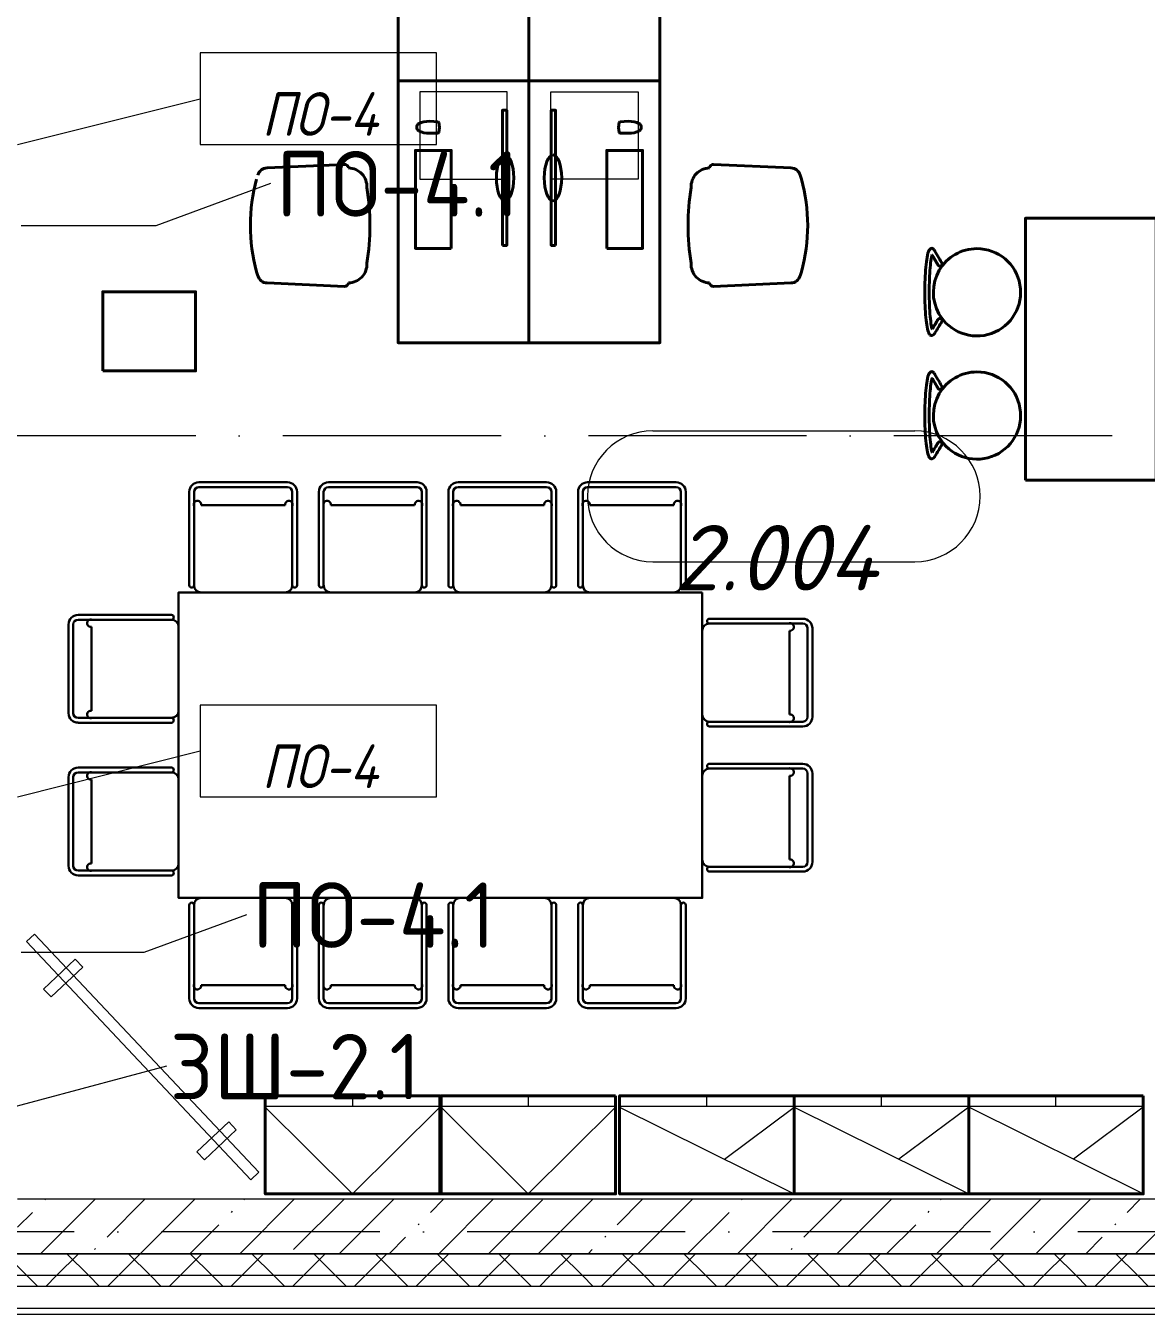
# Model space of a CAD drawing. Header units: millimetres. Extents: x -6467 to 105918, y -7090 to 92481.
# Drawn here: x -1912 to 3224, y 54904 to 60810 of the extents above; entities that cross this region are included whole.
import ezdxf

# ---------------------------------------------------------------- set-up
doc = ezdxf.new("R2010")
doc.units = ezdxf.units.MM
doc.linetypes.add('50_200_ШТРИХ_1Т_ш5_п1_п1_', pattern=[1400, 1000, -200, 0, -200])
doc.linetypes.add('IMPORT-ACAD_ISO02W100', pattern=[3000, 2400, -600])
for name, color, linetype, lineweight, true_color in [('A-AREA-IDEN-1', 7, 'Continuous', 9, 0xaaaaaa), ('мебель 2 этаж-1', 7, 'Continuous', 40, 0xaaaaaa), ('Оси-3', 7, '50_200_ШТРИХ_1Т_ш5_п1_п1_', 9, 0xaaaaaa), ('ТХ_детализация-1', 7, 'IMPORT-ACAD_ISO02W100', 20, 0xaaaaaa), ('ТХ_функционал-2', 7, 'Continuous', 40, 0xaaaaaa), ('ТХ_функционал-4', 7, 'Continuous', 20, 0xaaaaaa), ('ТХ_функционал-9', 7, 'Continuous', 30, 0xaaaaaa)]:
    doc.layers.add(name, color=color, linetype=linetype, lineweight=lineweight, true_color=true_color)
for name, color, linetype, lineweight in [('A-FLOR-IDEN', 7, 'Continuous', 9), ('A-WALL', 7, 'Continuous', 5), ('A-WALL-FNSH-1', 7, 'Continuous', 5), ('A-WALL-IDEN', 7, 'Continuous', 9)]:
    doc.layers.add(name, color=color, linetype=linetype, lineweight=lineweight)
doc.styles.add('GOST Common', font='GOST_Common.ttf', dxfattribs={"height": 300})
doc.styles.add('GOST Common_I', font='GOST_Common Italic.ttf', dxfattribs={"width": 0.9, "height": 200})
doc.styles.add('ISOCPEUR_I', font='isocpeui.ttf', dxfattribs={"height": 300})
pattern_1 = [(45, (0, 0), (-141.42136, 141.42136), []), (135, (0, 0), (-141.42136, -141.42136), [])]

# ---------------------------------------------------------------- blocks, each defined once
blk = doc.blocks.new('мебель 2 этаж-28800768-АИ_План этажа Радиаторы_2')
at = {"layer": 'ТХ_детализация-1', "flags": 128}
for points in [[(2558.2, 61822.7), (2558.2, 62222.7), (2158.2, 62222.7), (2158.2, 61822.7)], [(2758.2, 61822.7), (2758.2, 62222.7), (3158.2, 62222.7), (3158.2, 61822.7)]]:
    blk.add_lwpolyline(points, close=True, dxfattribs=at)
at = {"layer": 'ТХ_функционал-2'}
for p, q in [((2241.4, 62085.6), (2202.5, 62087.3)), ((3075, 62085.6), (3114, 62087.3)), ((2240.9, 62033.3), (2202, 62032.3)), ((3075.5, 62033.3), (3114.5, 62032.3)), ((1457.4, 61874), (1812.6, 61889.8)), ((3859.1, 61874), (3503.9, 61889.8)), ((3906.5, 61822.5), (3901, 61841.2)), ((1415.5, 61379.1), (1409.9, 61397.8)), ((3901, 61379.1), (3906.5, 61397.8)), ((1812.6, 61330.5), (1457.4, 61346.3)), ((3503.9, 61330.5), (3859.1, 61346.3))]:
    blk.add_line(p, q, dxfattribs=at)
at = {"layer": 'ТХ_функционал-2', "flags": 128}
for points in [[(2658.2, 62272.7), (2658.2, 63472.7), (3258.2, 63472.7), (3258.2, 62272.7), (2658.2, 62272.7), (2658.2, 63472.7), (2058.2, 63472.7), (2058.2, 62272.7)], [(2658.2, 61072.7), (2658.2, 62272.7), (3258.2, 62272.7), (3258.2, 61072.7), (2658.2, 61072.7), (2658.2, 62272.7), (2058.2, 62272.7), (2058.2, 61072.7)], [(2536.5, 61518.2), (2536.5, 62138.2), (2556.5, 62138.2), (2556.5, 61518.2)], [(2780, 61518.2), (2780, 62138.2), (2760, 62138.2), (2760, 61518.2)], [(2301.8, 61505), (2301.8, 61954), (2137.8, 61954), (2137.8, 61505)], [(3014.6, 61505), (3014.6, 61954), (3178.6, 61954), (3178.6, 61505)], [(4933.5, 60442.7), (4933.5, 61642.7), (5533.5, 61642.7), (5533.5, 60442.7)], [(704.1, 60943.2), (1130.1, 60943.2), (1130.1, 61306.2), (704.1, 61306.2)], [(2249, 57620.9), (1449, 57620.9), (1449, 57170.9), (2249, 57170.9)], [(3054.9, 57620.9), (2254.9, 57620.9), (2254.9, 57170.9), (3054.9, 57170.9)], [(3873.7, 57620.9), (3073.7, 57620.9), (3073.7, 57170.9), (3873.7, 57170.9)], [(5473.7, 57620.9), (5473.7, 57170.9), (4673.7, 57170.9), (4673.7, 57620.9), (3873.7, 57620.9), (3873.7, 57170.9), (4673.7, 57170.9), (4673.7, 57620.9)]]:
    blk.add_lwpolyline(points, close=True, dxfattribs=at)
for points in [[(2245, 62081.4), (2247.5, 62059.4), (2244.6, 62037.4)], [(3071.5, 62081.4), (3069, 62059.4), (3071.9, 62037.4)]]:
    blk.add_lwpolyline(points, dxfattribs=at)
at = {"layer": 'ТХ_функционал-2'}
for centre, radius, start, end in [((2160.8, 62061.4), 17.3, 119.19774, 183.37354), ((2198, 61987.1), 100.3, 87.43561, 117.04247), ((2240.1, 62080.8), 4.91, 6.40413, 74.32275), ((3076.4, 62080.8), 4.91, 105.67725, 173.59587), ((3118.5, 61987.1), 100.3, 62.95753, 92.56439), ((3155.6, 62061.4), 17.3, 356.62646, 60.80226), ((2160.8, 62059), 17.3, 175.56194, 239.73774), ((2199.4, 62132.6), 100.3, 241.893, 271.49987), ((2239.7, 62038.1), 4.91, 284.61272, 352.53134), ((3076.8, 62038.1), 4.91, 187.46866, 255.38728), ((3117.1, 62132.6), 100.3, 268.50013, 298.107), ((3155.7, 62059), 17.3, 300.26226, 4.43806), ((1459.4, 61828.2), 45.8, 92.54039, 163.58008), ((1813.2, 61872.2), 17.6, 4.74343, 91.82916), ((1828.9, 61787.3), 86.4, 357.53779, 88.73598), ((3487.6, 61787.3), 86.4, 91.26402, 182.46221), ((3503.3, 61872.2), 17.6, 88.17084, 175.25657), ((3857, 61828.2), 45.8, 16.41992, 87.45961), ((2174.2, 61610.1), 793.2, 164.47479, 195.52521), ((823.4, 61610), 1105.5, 350.96857, 9.03143), ((4493, 61610), 1105.5, 170.96857, 189.03143), ((3142.3, 61610.1), 793.2, 344.47479, 15.52521), ((4711.5, 61303.7), 200, 90, 209.43682), ((4711.5, 61303.7), 200, 209.42854, 90), ((1828.9, 61432.8), 86.4, 271.26402, 2.46221), ((3487.6, 61432.8), 86.4, 177.53779, 268.73598), ((1459.4, 61392.1), 45.8, 196.41992, 267.45961), ((3857, 61392.1), 45.8, 272.54039, 343.58008), ((1813.2, 61348.1), 17.6, 268.17084, 355.25657), ((3503.3, 61348.1), 17.6, 184.74343, 271.82916), ((4711.5, 60738.7), 200, 90, 209.43682), ((4711.5, 60738.7), 200, 209.42854, 90)]:
    blk.add_arc(centre, radius, start, end, dxfattribs=at)
for centre in [(2548.5, 61828.2), (2768, 61828.2)]:
    blk.add_ellipse(centre, major_axis=(0, 105.3), ratio=0.379984, dxfattribs=at)
for points, knots in [([(4495.6, 61109.3), (4493.5, 61111.5), (4492.2, 61113.8), (4487.6, 61123.2), (4485.3, 61132.5), (4480.8, 61156.6), (4478.9, 61171.1), (4475.8, 61204), (4474.6, 61222.3), (4473, 61261.2), (4472.5, 61281.7), (4472.5, 61322.7), (4472.8, 61343.3), (4474.4, 61382.7), (4475.5, 61401.5), (4478.6, 61435.7), (4480.5, 61451), (4485.4, 61478.4), (4487.9, 61488.8), (4494, 61498.6), (4495.6, 61500.8), (4498.3, 61502.6)], [6.918962, 6.918962, 6.918962, 6.918962, 7.043005, 7.043005, 7.381789, 7.381789, 7.707259, 7.707259, 8.029905, 8.029905, 8.351927, 8.351927, 8.674467, 8.674467, 8.999563, 8.999563, 9.337266, 9.337266, 9.740672, 9.740672, 9.856466, 9.856466, 9.856466, 9.856466]), ([(4514, 61500.2), (4514, 61500.2), (4514, 61500.2), (4514, 61500.1), (4514.2, 61499.8), (4514.4, 61499.5), (4514.6, 61499.2)], [9.936511, 9.936511, 9.936511, 9.936511, 10.936511, 10.936511, 10.936511, 11.936511, 11.936511, 11.936511, 11.936511]), ([(4505.8, 61475.2), (4505.3, 61473.7), (4504.9, 61472.1), (4502.6, 61462.1), (4500.8, 61451.2), (4497.6, 61424.8), (4496.2, 61408.8), (4494, 61373.8), (4493.2, 61354.6), (4492.4, 61315.2), (4492.4, 61295), (4493.2, 61255.5), (4493.9, 61236.3), (4496.2, 61200.8), (4497.6, 61184.7), (4501, 61157.2), (4502.9, 61145.9), (4505.2, 61136.4), (4505.5, 61135.4), (4505.8, 61134.4)], [17.116907, 17.116907, 17.116907, 17.116907, 17.180246, 17.180246, 17.472715, 17.472715, 17.784576, 17.784576, 18.101145, 18.101145, 18.418993, 18.418993, 18.736847, 18.736847, 19.05343, 19.05343, 19.365209, 19.365209, 19.406175, 19.406175, 19.406175, 19.406175]), ([(4514.6, 61110.5), (4514.4, 61110.1), (4514.2, 61109.8), (4514, 61109.5), (4514, 61109.5), (4514, 61109.5), (4514, 61109.4)], [4.794918, 4.794918, 4.794918, 4.794918, 5.794918, 5.794918, 5.794918, 6.794918, 6.794918, 6.794918, 6.794918]), ([(4495.6, 60544.3), (4493.5, 60546.5), (4492.2, 60548.8), (4487.6, 60558.2), (4485.3, 60567.5), (4480.8, 60591.6), (4478.9, 60606.1), (4475.8, 60639), (4474.6, 60657.3), (4473, 60696.2), (4472.5, 60716.7), (4472.5, 60757.7), (4472.8, 60778.3), (4474.4, 60817.7), (4475.5, 60836.5), (4478.6, 60870.7), (4480.5, 60886), (4485.4, 60913.4), (4487.9, 60923.8), (4494, 60933.6), (4495.6, 60935.8), (4498.3, 60937.6)], [6.918962, 6.918962, 6.918962, 6.918962, 7.043005, 7.043005, 7.381789, 7.381789, 7.707259, 7.707259, 8.029905, 8.029905, 8.351927, 8.351927, 8.674467, 8.674467, 8.999563, 8.999563, 9.337266, 9.337266, 9.740672, 9.740672, 9.856466, 9.856466, 9.856466, 9.856466]), ([(4505.8, 60910.2), (4505.3, 60908.7), (4504.9, 60907.1), (4502.6, 60897.1), (4500.8, 60886.2), (4497.6, 60859.8), (4496.2, 60843.8), (4494, 60808.8), (4493.2, 60789.6), (4492.4, 60750.2), (4492.4, 60730), (4493.2, 60690.5), (4493.9, 60671.3), (4496.2, 60635.8), (4497.6, 60619.7), (4501, 60592.2), (4502.9, 60580.9), (4505.2, 60571.4), (4505.5, 60570.4), (4505.8, 60569.4)], [17.116907, 17.116907, 17.116907, 17.116907, 17.180246, 17.180246, 17.472715, 17.472715, 17.784576, 17.784576, 18.101145, 18.101145, 18.418993, 18.418993, 18.736847, 18.736847, 19.05343, 19.05343, 19.365209, 19.365209, 19.406175, 19.406175, 19.406175, 19.406175]), ([(4514, 60935.2), (4514, 60935.2), (4514, 60935.2), (4514, 60935.1), (4514.2, 60934.8), (4514.4, 60934.5), (4514.6, 60934.2)], [9.936511, 9.936511, 9.936511, 9.936511, 10.936511, 10.936511, 10.936511, 11.936511, 11.936511, 11.936511, 11.936511]), ([(4514.6, 60545.5), (4514.4, 60545.1), (4514.2, 60544.8), (4514, 60544.5), (4514, 60544.5), (4514, 60544.5), (4514, 60544.4)], [4.794918, 4.794918, 4.794918, 4.794918, 5.794918, 5.794918, 5.794918, 6.794918, 6.794918, 6.794918, 6.794918])]:
    blk.add_open_spline(points, degree=3, knots=knots, dxfattribs=at)
for points in [[(4498.3, 61502.6), (4500.2, 61503.8), (4506.8, 61509.3), (4514, 61500.2)], [(4514.6, 61499.2), (4526.2, 61479.4), (4537.8, 61459.6), (4549.4, 61439.9)], [(4505.8, 61134.4), (4514.8, 61149.2), (4523.7, 61163.9), (4532.7, 61178.7)], [(4547.3, 61164.1), (4536.4, 61146.2), (4525.5, 61128.3), (4514.6, 61110.5)], [(4549.2, 61167.3), (4548.6, 61166.2), (4547.9, 61165.2), (4547.3, 61164.1)], [(4514, 61109.4), (4502.6, 61102.1), (4497.8, 61107.1), (4495.6, 61109.3)], [(4498.3, 60937.6), (4500.2, 60938.8), (4506.8, 60944.3), (4514, 60935.2)], [(4514.6, 60934.2), (4526.2, 60914.4), (4537.8, 60894.6), (4549.4, 60874.9)], [(4505.8, 60569.4), (4514.8, 60584.2), (4523.7, 60598.9), (4532.7, 60613.7)], [(4547.3, 60599.1), (4536.4, 60581.2), (4525.5, 60563.3), (4514.6, 60545.5)], [(4549.2, 60602.3), (4548.6, 60601.2), (4547.9, 60600.2), (4547.3, 60599.1)], [(4514, 60544.4), (4502.6, 60537.1), (4497.8, 60542.1), (4495.6, 60544.3)]]:
    blk.add_open_spline(points, degree=3, dxfattribs=at)
for points, weights in [([(4533.4, 61427.8), (4524.2, 61443.6), (4515, 61459.4), (4505.8, 61475.2)], [0.955306910672, 1, 1, 1]), ([(4532.7, 61178.7), (4533.2, 61179.5), (4533.8, 61180.2), (4534.6, 61180.8)], [1, 0.989333865897, 0.985761250005, 0.989282152323]), ([(4534.6, 61180.8), (4538.6, 61184.7), (4544.2, 61184.8), (4548.3, 61181)], [1, 0.817609909274, 0.817609909274, 1]), ([(4548.3, 61181), (4552.4, 61177.2), (4552.8, 61171.6), (4549.2, 61167.3)], [1, 0.817609909274, 0.817609909274, 1]), ([(4533.4, 60862.8), (4524.2, 60878.6), (4515, 60894.4), (4505.8, 60910.2)], [0.955306910672, 1, 1, 1]), ([(4532.7, 60613.7), (4533.2, 60614.5), (4533.8, 60615.2), (4534.6, 60615.8)], [1, 0.989333865897, 0.985761250005, 0.989282152323]), ([(4534.6, 60615.8), (4538.6, 60619.7), (4544.2, 60619.8), (4548.3, 60616)], [1, 0.817609909274, 0.817609909274, 1]), ([(4548.3, 60616), (4552.4, 60612.2), (4552.8, 60606.6), (4549.2, 60602.3)], [1, 0.817609909274, 0.817609909274, 1])]:
    blk.add_rational_spline(points, weights, degree=3, dxfattribs=at)
for points in [[(4549.4, 61439.9), (4551.8, 61436.7), (4552.2, 61432.8), (4550.5, 61429.2), (4548.7, 61425.7), (4545.3, 61423.6), (4541.4, 61423.7), (4538.2, 61423.7), (4535.3, 61425.2), (4533.4, 61427.8)], [(4549.4, 60874.9), (4551.8, 60871.7), (4552.2, 60867.8), (4550.5, 60864.2), (4548.7, 60860.7), (4545.3, 60858.6), (4541.4, 60858.7), (4538.2, 60858.7), (4535.3, 60860.2), (4533.4, 60862.8)]]:
    blk.add_rational_spline(points, [1, 0.897096520002, 0.897096520002, 1, 0.897096520002, 0.897096520002, 1, 0.915167775567, 0.900270079125, 0.955306910672], degree=3, knots=[12.936511, 12.936511, 12.936511, 12.936511, 14.06256, 14.06256, 14.06256, 15.188608, 15.188608, 15.188608, 16.116907, 16.116907, 16.116907, 16.116907], dxfattribs=at)
at = {"layer": 'ТХ_функционал-4'}
for p, q in [((1471.1, 61874.6), (1812.6, 61889.8)), ((3845.3, 61874.6), (3503.9, 61889.8)), ((1471.1, 61345.7), (1812.6, 61330.5)), ((3845.3, 61345.7), (3503.9, 61330.5)), ((1849, 57620.9), (1849, 57570.9)), ((2654.9, 57620.9), (2654.9, 57570.9)), ((3473.7, 57570.9), (3473.7, 57620.9)), ((4273.7, 57570.9), (4273.7, 57620.9)), ((5073.7, 57570.9), (5073.7, 57620.9)), ((2249, 57570.9), (1449, 57570.9)), ((3054.9, 57570.9), (2254.9, 57570.9)), ((3073.7, 57568.9), (3873.7, 57170.9)), ((5473.7, 57568.9), (5153.7, 57330.2))]:
    blk.add_line(p, q, dxfattribs=at)
at = {"layer": 'ТХ_функционал-4', "flags": 128}
for points in [[(354.8, 58327.7), (391.2, 58362), (1419.6, 57270.1), (1383.2, 57235.8)], [(433.1, 58109.9), (578.7, 58247.1), (612.9, 58210.7), (467.3, 58073.5)], [(1170.6, 57326.9), (1316.2, 57464.1), (1281.9, 57500.5), (1136.3, 57363.3)]]:
    blk.add_lwpolyline(points, close=True, dxfattribs=at)
for points in [[(2249, 57568.9), (1849, 57170.9), (1449, 57568.9)], [(3054.9, 57568.9), (2654.9, 57170.9), (2254.9, 57568.9)], [(5473.7, 57570.9), (4673.7, 57570.9), (3873.7, 57570.9), (3073.7, 57570.9)], [(3553.7, 57330.2), (3873.7, 57568.9), (4673.7, 57170.9)], [(5473.7, 57170.9), (4673.7, 57568.9), (4353.7, 57330.2)]]:
    blk.add_lwpolyline(points, dxfattribs=at)
at = {"layer": 'ТХ_функционал-9'}
for p, q in [((1551.2, 60432.7), (1145.1, 60432.7)), ((2145.1, 60432.7), (1739, 60432.7)), ((2332.9, 60432.7), (2739, 60432.7)), ((2926.8, 60432.7), (3332.9, 60432.7)), ((1101.2, 60388.8), (1101.2, 59960.7)), ((1551.2, 60410.7), (1145.1, 60410.7)), ((1595.1, 59960.7), (1595.1, 60388.8)), ((1695.1, 60388.8), (1695.1, 59960.7)), ((2145.1, 60410.7), (1739, 60410.7)), ((2189, 59960.7), (2189, 60388.8)), ((2289, 59960.7), (2289, 60388.8)), ((2332.9, 60410.7), (2739, 60410.7)), ((2782.9, 60388.8), (2782.9, 59960.7)), ((2882.9, 59960.7), (2882.9, 60388.8)), ((2926.8, 60410.7), (3332.9, 60410.7)), ((3376.8, 60388.8), (3376.8, 59960.7)), ((1540.2, 60327.8), (1156, 60327.8)), ((2134.1, 60327.8), (1750, 60327.8)), ((2343.9, 60327.8), (2728, 60327.8)), ((2937.8, 60327.8), (3321.9, 60327.8)), ((1156, 59927.8), (1540.2, 59927.8)), ((1750, 59927.8), (2134.1, 59927.8)), ((2728, 59927.8), (2343.9, 59927.8)), ((3321.9, 59927.8), (2937.8, 59927.8)), ((547.4, 59780.8), (547.4, 59374.8)), ((569.3, 59780.8), (569.3, 59374.8)), ((1019.3, 59824.8), (591.3, 59824.8)), ((652.2, 59769.9), (652.2, 59385.7)), ((1052.2, 59385.7), (1052.2, 59769.9)), ((3485.2, 59807.3), (3913.2, 59807.3)), ((3452.2, 59368.2), (3452.2, 59752.4)), ((3852.3, 59752.4), (3852.3, 59368.2)), ((3935.2, 59763.4), (3935.2, 59357.3)), ((3957.1, 59763.4), (3957.1, 59357.3)), ((591.3, 59330.8), (1019.3, 59330.8)), ((3913.2, 59313.4), (3485.2, 59313.4)), ((591.3, 59124.8), (1019.3, 59124.8)), ((3913.2, 59142.2), (3485.2, 59142.2)), ((547.4, 58674.8), (547.4, 59080.8)), ((569.3, 58674.8), (569.3, 59080.8)), ((652.2, 58685.7), (652.2, 59069.9)), ((1052.2, 59069.9), (1052.2, 58685.7)), ((3452.2, 59087.4), (3452.2, 58703.2)), ((3852.3, 58703.2), (3852.3, 59087.4)), ((3935.2, 58692.2), (3935.2, 59098.3)), ((3957.1, 58692.2), (3957.1, 59098.3)), ((3485.2, 58648.3), (3913.2, 58648.3)), ((1019.3, 58630.8), (591.3, 58630.8)), ((1101.2, 58066.8), (1101.2, 58494.9)), ((1156, 58527.8), (1540.2, 58527.8)), ((1595.1, 58494.9), (1595.1, 58066.8)), ((1695.1, 58066.8), (1695.1, 58494.9)), ((1750, 58527.8), (2134.1, 58527.8)), ((2189, 58494.9), (2189, 58066.8)), ((2289, 58494.9), (2289, 58066.8)), ((2728, 58527.8), (2343.9, 58527.8)), ((2782.9, 58066.8), (2782.9, 58494.9)), ((2882.9, 58494.9), (2882.9, 58066.8)), ((3321.9, 58527.8), (2937.8, 58527.8)), ((3376.8, 58066.8), (3376.8, 58494.9)), ((1540.2, 58127.8), (1156, 58127.8)), ((2134.1, 58127.8), (1750, 58127.8)), ((2343.9, 58127.8), (2728, 58127.8)), ((2937.8, 58127.8), (3321.9, 58127.8)), ((1551.2, 58044.9), (1145.1, 58044.9)), ((1551.2, 58022.9), (1145.1, 58022.9)), ((2145.1, 58044.9), (1739, 58044.9)), ((2145.1, 58022.9), (1739, 58022.9)), ((2332.9, 58044.9), (2739, 58044.9)), ((2332.9, 58022.9), (2739, 58022.9)), ((2926.8, 58044.9), (3332.9, 58044.9)), ((2926.8, 58022.9), (3332.9, 58022.9))]:
    blk.add_line(p, q, dxfattribs=at)
at = {"layer": 'ТХ_функционал-9', "flags": 128}
for points in [[(1123.1, 60388.8), (1123.1, 60322.9), (1123.1, 59960.7)], [(1573.1, 59960.7), (1573.1, 60322.9), (1573.1, 60388.8)], [(1717, 60388.8), (1717, 60322.9), (1717, 59960.7)], [(2167, 59960.7), (2167, 60322.9), (2167, 60388.8)], [(2310.9, 59960.7), (2310.9, 60322.9), (2310.9, 60388.8)], [(2760.9, 60388.8), (2760.9, 60322.9), (2760.9, 59960.7)], [(2904.8, 59960.7), (2904.8, 60322.9), (2904.8, 60388.8)], [(3354.8, 60388.8), (3354.8, 60322.9), (3354.8, 59960.7)], [(1019.3, 59802.8), (657.1, 59802.8), (591.3, 59802.8)], [(3485.2, 59785.3), (3847.4, 59785.3), (3913.2, 59785.3)], [(591.3, 59352.8), (657.1, 59352.8), (1019.3, 59352.8)], [(3913.2, 59335.3), (3847.4, 59335.3), (3485.2, 59335.3)], [(3913.2, 59120.3), (3847.4, 59120.3), (3485.2, 59120.3)], [(591.3, 59102.8), (657.1, 59102.8), (1019.3, 59102.8)], [(1019.3, 58652.8), (657.1, 58652.8), (591.3, 58652.8)], [(3485.2, 58670.3), (3847.4, 58670.3), (3913.2, 58670.3)], [(1123.1, 58066.8), (1123.1, 58132.7), (1123.1, 58494.9)], [(1573.1, 58494.9), (1573.1, 58132.7), (1573.1, 58066.8)], [(1717, 58066.8), (1717, 58132.7), (1717, 58494.9)], [(2167, 58494.9), (2167, 58132.7), (2167, 58066.8)], [(2310.9, 58494.9), (2310.9, 58132.7), (2310.9, 58066.8)], [(2760.9, 58066.8), (2760.9, 58132.7), (2760.9, 58494.9)], [(2904.8, 58494.9), (2904.8, 58132.7), (2904.8, 58066.8)], [(3354.8, 58066.8), (3354.8, 58132.7), (3354.8, 58494.9)]]:
    blk.add_lwpolyline(points, dxfattribs=at)
blk.add_lwpolyline([(3452.2, 59927.8), (1052.2, 59927.8), (1052.2, 58527.8), (3452.2, 58527.8)], close=True, dxfattribs=at)
at = {"layer": 'ТХ_функционал-9'}
for centre, radius, start, end in [((1145.1, 60388.8), 43.9, 90, 180), ((1551.2, 60388.8), 43.9, 0, 90), ((1739, 60388.8), 43.9, 90, 180), ((2145.1, 60388.8), 43.9, 360, 90), ((2332.9, 60388.8), 43.9, 90, 180), ((2739, 60388.8), 43.9, 360, 90), ((2926.8, 60388.8), 43.9, 90, 180), ((3332.9, 60388.8), 43.9, 360, 90), ((1145.1, 60388.8), 22, 90, 180), ((1551.2, 60388.8), 22, 360, 90), ((1739, 60388.8), 22, 90, 180), ((2145.1, 60388.8), 22, 360, 90), ((2332.9, 60388.8), 22, 90, 180), ((2739, 60388.8), 22, 360, 90), ((2926.8, 60388.8), 22, 90, 180), ((3332.9, 60388.8), 22, 360, 90), ((1138.9, 60330), 17.3, 352.75806, 204.26197), ((1557.4, 60330), 17.3, 335.73803, 187.24194), ((1732.8, 60330), 17.3, 352.75806, 204.26197), ((2151.3, 60330), 17.3, 335.73803, 187.24194), ((2326.7, 60330), 17.3, 352.75806, 204.26197), ((2745.2, 60330), 17.3, 335.73803, 187.24194), ((2920.6, 60330), 17.3, 352.75806, 204.26197), ((3339.1, 60330), 17.3, 335.73803, 187.24194), ((1112.1, 59960.7), 11, 180, 0), ((1156, 59960.7), 32.9, 180, 270), ((1540.2, 59960.7), 32.9, 270, 0), ((1584.1, 59960.7), 11, 180, 0), ((1706, 59960.7), 11, 180, 0), ((1750, 59960.7), 32.9, 180, 270), ((2134.1, 59960.7), 32.9, 270, 0), ((2178, 59960.7), 11, 180, 0), ((2300, 59960.7), 11, 180, 0), ((2343.9, 59960.7), 32.9, 180, 270), ((2728, 59960.7), 32.9, 270, 360), ((2771.9, 59960.7), 11, 180, 0), ((2893.9, 59960.7), 11, 180, 0), ((2937.8, 59960.7), 32.9, 180, 270), ((3321.9, 59960.7), 32.9, 270, 360), ((3365.8, 59960.7), 11, 180, 0), ((591.3, 59780.8), 43.9, 90, 180), ((591.3, 59780.8), 22, 90, 180), ((650, 59787), 17.3, 65.73803, 277.24194), ((1019.3, 59813.8), 11, 270, 90), ((1019.3, 59769.9), 32.9, 0, 90), ((3485.2, 59752.4), 32.9, 90, 180), ((3485.2, 59796.3), 11, 90, 270), ((3854.5, 59769.5), 17.3, 262.75806, 114.26197), ((3913.2, 59763.4), 43.9, 360, 90), ((3913.2, 59763.4), 22, 0, 90), ((591.3, 59374.8), 43.9, 180, 270), ((591.3, 59374.8), 22, 180, 270), ((650, 59368.6), 17.3, 82.75806, 294.26197), ((1019.3, 59385.7), 32.9, 270, 0), ((3485.2, 59368.2), 32.9, 180, 270), ((3854.5, 59351.1), 17.3, 245.73803, 97.24194), ((3913.2, 59357.3), 43.9, 270, 0), ((3913.2, 59357.3), 22, 270, 360), ((1019.3, 59341.8), 11, 270, 90), ((3485.2, 59324.3), 11, 90, 270), ((591.3, 59080.8), 43.9, 90, 180), ((1019.3, 59113.8), 11, 270, 90), ((3485.2, 59087.4), 32.9, 90, 180), ((3485.2, 59131.3), 11, 90, 270), ((3854.5, 59104.5), 17.3, 262.75806, 114.26197), ((3913.2, 59098.3), 43.9, 0, 90), ((3913.2, 59098.3), 22, 0, 90), ((591.3, 59080.8), 22, 90, 180), ((650, 59087), 17.3, 65.73803, 277.24194), ((1019.3, 59069.9), 32.9, 360, 90), ((591.3, 58674.8), 43.9, 180, 270), ((591.3, 58674.8), 22, 180, 270), ((650, 58668.6), 17.3, 82.75806, 294.26197), ((1019.3, 58685.7), 32.9, 270, 360), ((1019.3, 58641.8), 11, 270, 90), ((3485.2, 58703.2), 32.9, 180, 270), ((3485.2, 58659.3), 11, 90, 270), ((3854.5, 58686.1), 17.3, 245.73803, 97.24194), ((3913.2, 58692.2), 43.9, 270, 0), ((3913.2, 58692.2), 22, 270, 360), ((1112.1, 58494.9), 11, 0, 180), ((1156, 58494.9), 32.9, 90, 180), ((1540.2, 58494.9), 32.9, 0, 90), ((1584.1, 58494.9), 11, 0, 180), ((1706, 58494.9), 11, 0, 180), ((1750, 58494.9), 32.9, 90, 180), ((2134.1, 58494.9), 32.9, 0, 90), ((2178, 58494.9), 11, 0, 180), ((2300, 58494.9), 11, 0, 180), ((2343.9, 58494.9), 32.9, 90, 180), ((2728, 58494.9), 32.9, 0, 90), ((2771.9, 58494.9), 11, 0, 180), ((2893.9, 58494.9), 11, 0, 180), ((2937.8, 58494.9), 32.9, 90, 180), ((3321.9, 58494.9), 32.9, 0, 90), ((3365.8, 58494.9), 11, 0, 180), ((1138.9, 58125.6), 17.3, 155.73803, 7.24194), ((1557.4, 58125.6), 17.3, 172.75806, 24.26197), ((1732.8, 58125.6), 17.3, 155.73803, 7.24194), ((2151.3, 58125.6), 17.3, 172.75806, 24.26197), ((2326.7, 58125.6), 17.3, 155.73803, 7.24194), ((2745.2, 58125.6), 17.3, 172.75806, 24.26197), ((2920.6, 58125.6), 17.3, 155.73803, 7.24194), ((3339.1, 58125.6), 17.3, 172.75806, 24.26197), ((1145.1, 58066.8), 43.9, 180, 270), ((1145.1, 58066.8), 22, 180, 270), ((1551.2, 58066.8), 43.9, 270, 0), ((1551.2, 58066.8), 22, 270, 0), ((1739, 58066.8), 43.9, 180, 270), ((1739, 58066.8), 22, 180, 270), ((2145.1, 58066.8), 43.9, 270, 0), ((2145.1, 58066.8), 22, 270, 0), ((2332.9, 58066.8), 43.9, 180, 270), ((2332.9, 58066.8), 22, 180, 270), ((2739, 58066.8), 43.9, 270, 0), ((2739, 58066.8), 22, 270, 0), ((2926.8, 58066.8), 43.9, 180, 270), ((2926.8, 58066.8), 22, 180, 270), ((3332.9, 58066.8), 43.9, 270, 0), ((3332.9, 58066.8), 22, 270, 0)]:
    blk.add_arc(centre, radius, start, end, dxfattribs=at)
blk = doc.blocks.new('AAR_СКБ_Марка_помещения_1_5 ммп - Номер-27962133-АИ_План этажа Радиаторы_2')
at = {"layer": 'A-AREA-IDEN-1'}
for p, q in [((-2.987, 3), (3.013, 3)), ((-2.987, 0), (3.013, 0))]:
    blk.add_line(p, q, dxfattribs=at)
for centre, start, end in [((-2.987, 1.5), 90, 270), ((3.013, 1.5), 270, 90)]:
    blk.add_arc(centre, 1.5, start, end, dxfattribs=at)
blk = doc.blocks.new('AAR_СКБ_Марка_Перекрытия_1 мм - Марка пола-27961726-АИ_План этажа Радиаторы_2')
at = {"layer": 'A-FLOR-IDEN'}
for p, q in [((2.723, 2.101), (-2.69, 2.101)), ((-2.69, 2.101), (-2.69, 0)), ((2.723, 0), (2.723, 2.101)), ((-2.69, 0), (2.723, 0))]:
    blk.add_line(p, q, dxfattribs=at)

msp = doc.modelspace()

# ---------------------------------------------------------------- hatches: boundary and pattern name
at = {"layer": 'A-WALL'}
h = msp.add_hatch(dxfattribs=at)
h.set_pattern_fill('FP_1', color=256, style=0, pattern_type=2)
h.set_pattern_definition([(45, (0, 0), (-228.0985, 228.0985), []), (45, (228.1, 0), (-228.0985, 228.0985), [403.225, -80.645, 6.706, -73.939])])
h.paths.add_polyline_path([(5300, 55181), (5300, 55431), (-1950, 55431), (-1950, 55181), (2828.5, 55181)])
h = msp.add_hatch(dxfattribs=at)
h.set_pattern_fill('FP_125', color=256, style=0, pattern_type=2)
h.set_pattern_definition(pattern_1)
h.paths.add_polyline_path([(74400, 55081), (74400, 55181), (68087, 55181), (68087, 55081), (74350, 55081)])
h.paths.add_polyline_path([(65946.4, 55081), (66450, 55081), (66450, 55181), (64968.4, 55181), (64968.4, 55081), (65115.9, 55081)])
h.paths.add_polyline_path([(63968.4, 55081), (63968.4, 55181), (62760.4, 55181), (62760.4, 55081), (63870.1, 55081)])
h.paths.add_polyline_path([(66950, 55081), (67212, 55081), (67212, 55181), (66950, 55181), (66950, 55169.4)])
h.paths.add_polyline_path([(59760.4, 55081), (60940.4, 55081), (60940.4, 55181), (59760.4, 55181)])
h.paths.add_polyline_path([(57940.4, 55081), (57940.4, 55181), (56760.4, 55181), (56760.4, 55081), (57641.4, 55081)])
h.paths.add_polyline_path([(54734.6, 55081), (54940.4, 55081), (54940.4, 55181), (53760.4, 55181), (53760.4, 55081), (54319.4, 55081)])
h.paths.add_polyline_path([(51827.9, 55081), (51940.4, 55081), (51940.4, 55181), (50760.4, 55181), (50760.4, 55081), (50997.4, 55081)])
h.paths.add_polyline_path([(47760.4, 55081), (48940.4, 55081), (48940.4, 55181), (47760.4, 55181)])
h.paths.add_polyline_path([(45599.2, 55081), (45940.4, 55081), (45940.4, 55181), (44460.4, 55181), (44460.4, 55081), (45183.9, 55081)])
h.paths.add_polyline_path([(41861.9, 55081), (42640.4, 55081), (42640.4, 55181), (41460.4, 55181), (41460.4, 55081)])
h.paths.add_polyline_path([(39640.4, 55081), (39640.4, 55181), (38460.4, 55181), (38460.4, 55081), (39370.4, 55081)])
h.paths.add_polyline_path([(36640.4, 55081), (36640.4, 55181), (35460.4, 55181), (35460.4, 55081), (36463.7, 55081)])
h.paths.add_polyline_path([(32726.4, 55081), (33640.4, 55081), (33640.4, 55181), (32460.4, 55181), (32460.4, 55081)])
h.paths.add_polyline_path([(30640.4, 55081), (30640.4, 55181), (29460.4, 55181), (29460.4, 55081), (30234.9, 55081)])
h.paths.add_polyline_path([(26400, 55081), (27640.4, 55081), (27640.4, 55181), (26400, 55181)])
h.paths.add_polyline_path([(23590.9, 55081), (24700, 55081), (24700, 55181), (23400, 55181), (23400, 55081)])
h.paths.add_polyline_path([(21514.7, 55081), (21700, 55081), (21700, 55181), (20400, 55181), (20400, 55081), (21099.4, 55081)])
h.paths.add_polyline_path([(17400, 55081), (18700, 55081), (18700, 55181), (17400, 55181)])
h.paths.add_polyline_path([(16116.5, 55081), (16525, 55081), (16525, 55181), (6687, 55181), (6687, 55081), (14455.5, 55081)])
h.paths.add_polyline_path([(5812, 55081), (5812, 55181), (-2450, 55181), (-2450, 55081), (2828.5, 55081)])
h = msp.add_hatch(dxfattribs=at)
h.set_pattern_fill('FP_125', color=256, style=0, pattern_type=2)
h.set_pattern_definition(pattern_1)
h.paths.add_polyline_path([(74350, 55031), (74350, 55081), (68087, 55081), (68087, 55031), (74251.4, 55031)])
h.paths.add_polyline_path([(67212, 55031), (67212, 55081), (66950, 55081), (66950, 55031)])
h.paths.add_polyline_path([(66450, 55031), (66450, 55081), (64968.4, 55081), (64968.4, 55031), (65946.4, 55031)])
h.paths.add_polyline_path([(63870.1, 55031), (63968.4, 55031), (63968.4, 55081), (62760.4, 55081), (62760.4, 55031), (63454.9, 55031)])
h.paths.add_polyline_path([(60940.4, 55031), (60940.4, 55081), (59760.4, 55081), (59760.4, 55031), (60132.9, 55031)])
h.paths.add_polyline_path([(57641.4, 55031), (57940.4, 55031), (57940.4, 55081), (56760.4, 55081), (56760.4, 55031), (56810.9, 55031)])
h.paths.add_polyline_path([(54734.6, 55031), (54940.4, 55031), (54940.4, 55081), (53760.4, 55081), (53760.4, 55031), (54319.4, 55031)])
h.paths.add_polyline_path([(51940.4, 55031), (51940.4, 55081), (50760.4, 55081), (50760.4, 55031), (51827.9, 55031)])
h.paths.add_polyline_path([(47760.4, 55031), (48940.4, 55031), (48940.4, 55081), (47760.4, 55081)])
h.paths.add_polyline_path([(45599.2, 55031), (45940.4, 55031), (45940.4, 55081), (44460.4, 55081), (44460.4, 55031), (45183.9, 55031)])
h.paths.add_polyline_path([(42640.4, 55031), (42640.4, 55081), (41460.4, 55081), (41460.4, 55031), (41861.9, 55031)])
h.paths.add_polyline_path([(39370.4, 55031), (39640.4, 55031), (39640.4, 55081), (38460.4, 55081), (38460.4, 55031), (38539.9, 55031)])
h.paths.add_polyline_path([(36463.7, 55031), (36640.4, 55031), (36640.4, 55081), (35460.4, 55081), (35460.4, 55031), (36048.4, 55031)])
h.paths.add_polyline_path([(33640.4, 55031), (33640.4, 55081), (32460.4, 55081), (32460.4, 55031), (33556.9, 55031)])
h.paths.add_polyline_path([(29460.4, 55031), (30640.4, 55031), (30640.4, 55081), (29460.4, 55081)])
h.paths.add_polyline_path([(26400, 55031), (27640.4, 55031), (27640.4, 55081), (26400, 55081)])
h.paths.add_polyline_path([(23400, 55031), (24700, 55031), (24700, 55081), (23400, 55081)])
h.paths.add_polyline_path([(21099.4, 55031), (21700, 55031), (21700, 55081), (20400, 55081), (20400, 55031)])
h.paths.add_polyline_path([(16525, 55031), (16525, 55081), (6687, 55081), (6687, 55031), (16116.5, 55031)])
h.paths.add_polyline_path([(18607.9, 55031), (18700, 55031), (18700, 55081), (17400, 55081), (17400, 55031), (17777.5, 55031)])
h.paths.add_polyline_path([(5812, 55031), (5812, 55081), (-2550, 55081), (-2550, 55031), (2828.5, 55031)])

# ---------------------------------------------------------------- linework, layer by layer
at = {"layer": 'A-FLOR-IDEN'}
for p, q in [((-1950, 60265.7), (-1112.2, 60475.8)), ((-1950, 57275.9), (-1112.2, 57486))]:
    msp.add_line(p, q, dxfattribs=at)
at = {"layer": 'A-WALL'}
for p, q in [((5300, 55431), (-1950, 55431)), ((-1950, 55181), (5749.5, 55181)), ((5812, 55081), (-2550, 55081)), ((5812, 55031), (-2600, 55031)), ((5812, 54931), (-2700, 54931))]:
    msp.add_line(p, q, dxfattribs=at)
at = {"layer": 'A-WALL-FNSH-1'}
for p, q in [((5812, 55181), (-2450, 55181)), ((-2727, 54904), (5812, 54904))]:
    msp.add_line(p, q, dxfattribs=at)
at = {"layer": 'A-WALL-IDEN'}
for p, q in [((-1314.4, 59894.3), (-789, 60088.8)), ((-1932.5, 59894.3), (-1314.4, 59894.3)), ((-1369.4, 56564.4), (-899, 56736.8)), ((-1932.5, 56564.4), (-1369.4, 56564.4)), ((-2072.3, 55827.5), (-1265.8, 56042.6))]:
    msp.add_line(p, q, dxfattribs=at)
at = {"layer": 'Оси-3'}
for p, q in [((74472.3, 58931), (-5267.3, 58931)), ((104718, 55281), (-5267.3, 55281))]:
    msp.add_line(p, q, dxfattribs=at)

# ---------------------------------------------------------------- block references
at = {"layer": 'A-AREA-IDEN-1', "xscale": 199.9999999999999, "yscale": 199.9999999999999, "zscale": 199.9999999999999}
msp.add_blockref('AAR_СКБ_Марка_помещения_1_5 ммп - Номер-27962133-АИ_План этажа Радиаторы_2', (1560, 58353.3), dxfattribs=at)
at = {"layer": 'A-FLOR-IDEN', "xscale": 199.9999999999999, "yscale": 199.9999999999999, "zscale": 199.9999999999999}
for p in [(-574.3, 60265.7), (-574.3, 57275.9)]:
    msp.add_blockref('AAR_СКБ_Марка_Перекрытия_1 мм - Марка пола-27961726-АИ_План этажа Радиаторы_2', p, dxfattribs=at)
at = {"layer": 'мебель 2 этаж-1'}
msp.add_blockref('мебель 2 этаж-28800768-АИ_План этажа Радиаторы_2', (-2263.5, -1715.2), dxfattribs=at)

# ---------------------------------------------------------------- texts
at = {"layer": 'A-AREA-IDEN-1', "insert": (1525.3, 58221.8), "char_height": 300, "width": 992, "attachment_point": 8, "line_spacing_factor": 1.139951, "style": 'ISOCPEUR_I'}
msp.add_mtext('\\pt2540.001,5079.999,7620,10160.001,12699.999,15240,17780.001,20319.999,22860,25400.001,27939.999,30480,33020.001,35559.999,38100,40640.001,43179.999,45720,48260.001,50799.999,53340,55880.001,58419.999,60960,63500.001,66039.999,68580,71120.001,73659.999,76200,78740.001,81279.999;2.004', dxfattribs=at)
at = {"layer": 'A-FLOR-IDEN', "char_height": 200, "width": 572.4, "attachment_point": 5, "line_spacing_factor": 1.022766, "style": 'GOST Common_I'}
for insert in [(-564.1, 60405.5), (-564.1, 57415.7)]:
    msp.add_mtext('\\pt180,360,540,720,900,1080,1260,1440,1620,1800,1980,2160,2340,2520,2700,2880,3060,3240,3420,3600,3780,3960,4140,4320,4500,4680,4860,5040,5220,5400,5580,5760;ПО-4', dxfattribs=dict(at, insert=insert))
at = {"layer": 'A-WALL-IDEN', "char_height": 300, "attachment_point": 2, "line_spacing_factor": 1.022766, "style": 'GOST Common'}
for s, insert, width in [('\\pt80.001,159.999,240,320.001,399.999,480,560.001,639.999,720,800.001,879.999,960,1040.001,1119.999,1200,1280.001,1359.999,1440,1520.001,1599.999,1680,1760.001,1839.999,1920,2000.001,2079.999,2160,2240.001,2319.999,2400,2480.001,2559.999;ПО-4.1', (-207, 60235.2), 1178), ('\\pt80.001,159.999,240,320.001,399.999,480,560.001,639.999,720,800.001,879.999,960,1040.001,1119.999,1200,1280.001,1359.999,1440,1520.001,1599.999,1680,1760.001,1839.999,1920,2000.001,2079.999,2160,2240.001,2319.999,2400,2480.001,2559.999;ПО-4.1', (-317, 56883.3), 1178), ('\\pt80.001,159.999,240,320.001,399.999,480,560.001,639.999,720,800.001,879.999,960,1040.001,1119.999,1200,1280.001,1359.999,1440,1520.001,1599.999,1680,1760.001,1839.999,1920,2000.001,2079.999,2160,2240.001,2319.999,2400,2480.001,2559.999;ЗШ-2.1', (-676.8, 56189), 1190)]:
    msp.add_mtext(s, dxfattribs=dict(at, insert=insert, width=width))

doc.saveas('drawing.dxf')
